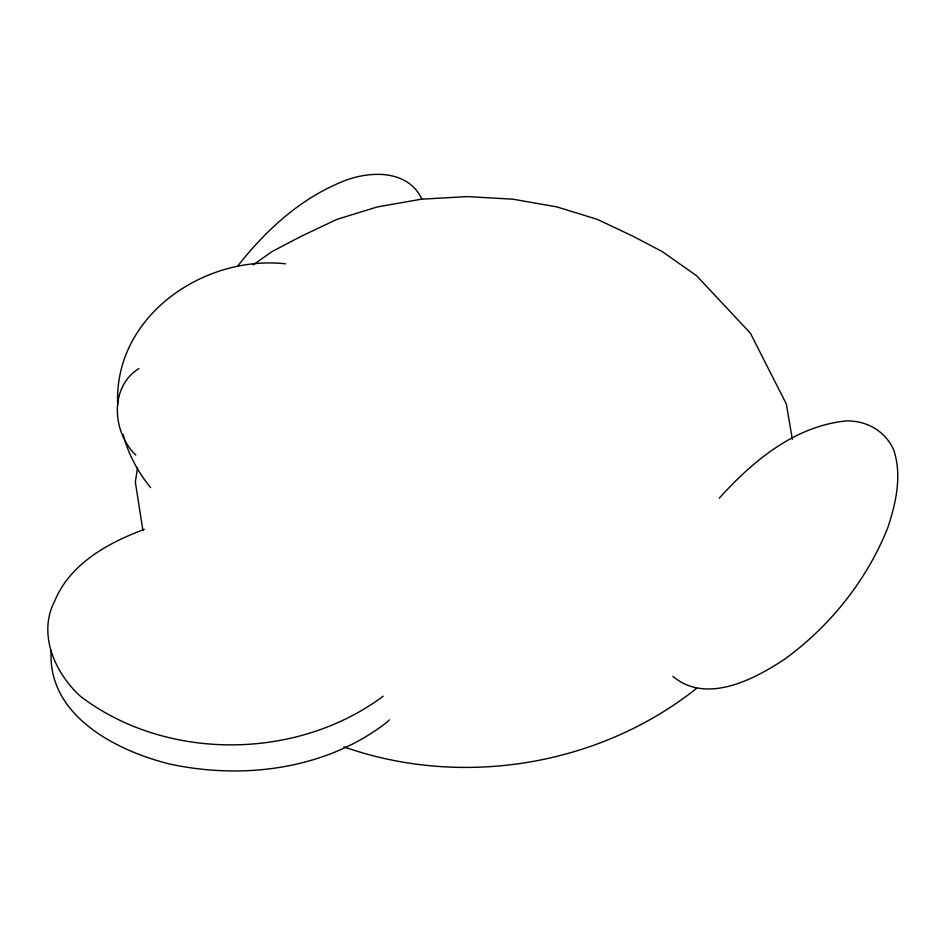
<?xml version="1.0" encoding="UTF-8"?>
<svg xmlns="http://www.w3.org/2000/svg" width="945" height="945" viewBox="0 0 945 945"><rect width="100%" height="100%" fill="white"/><g stroke="black" fill="none" stroke-linecap="round" stroke-linejoin="round"><path stroke-width="1.42" d="M117.723 404.637C113.565 316.504 203.376 254.866 285.39 263.797M137.533 467.787L135.336 482.056L142.919 530.488M51.184 651.046C47.415 715.129 115.408 750.543 169.309 763.926C243.278 780.062 326.509 769.419 387.296 721.956L389.316 719.806M237.372 266.49C264.376 231.986 297.722 200.742 338.44 183.318C365.361 170.797 407.189 167.537 421.966 199.277M719.287 498.18C752.563 461.219 794.58 426.195 845.905 420.95C866.435 420.348 885.347 430.967 893.746 449.997C902.191 475.737 895.966 502.87 887.78 527.794C866.813 580.171 830.383 625.862 784.858 659.043C753.98 679.597 706.258 704.521 672.899 676.384M138.962 368.538C109.018 387.096 112.349 432.526 135.796 455.088M253.13 264.883L272.065 251.571L301.242 236.274L336.798 219.429L377.362 206.908L421.375 199.194L467.149 196.595L512.922 199.194L556.936 206.908L597.5 219.429L633.055 236.274L662.232 251.571L696.548 275.704L750.365 333.148L786.334 404.011L792.347 439.26M696.548 688.409C598.693 766.147 461.503 788.343 343.791 746.845M383.186 696.193C297.155 760.394 166.804 761.646 80.845 696.63C55.141 673.596 37.493 634.367 54.597 601.256C70.024 563.669 108.096 542.843 144.301 529.354M150.621 487.608C137.887 472.193 128.118 453.754 123.133 434.346"/></g></svg>
